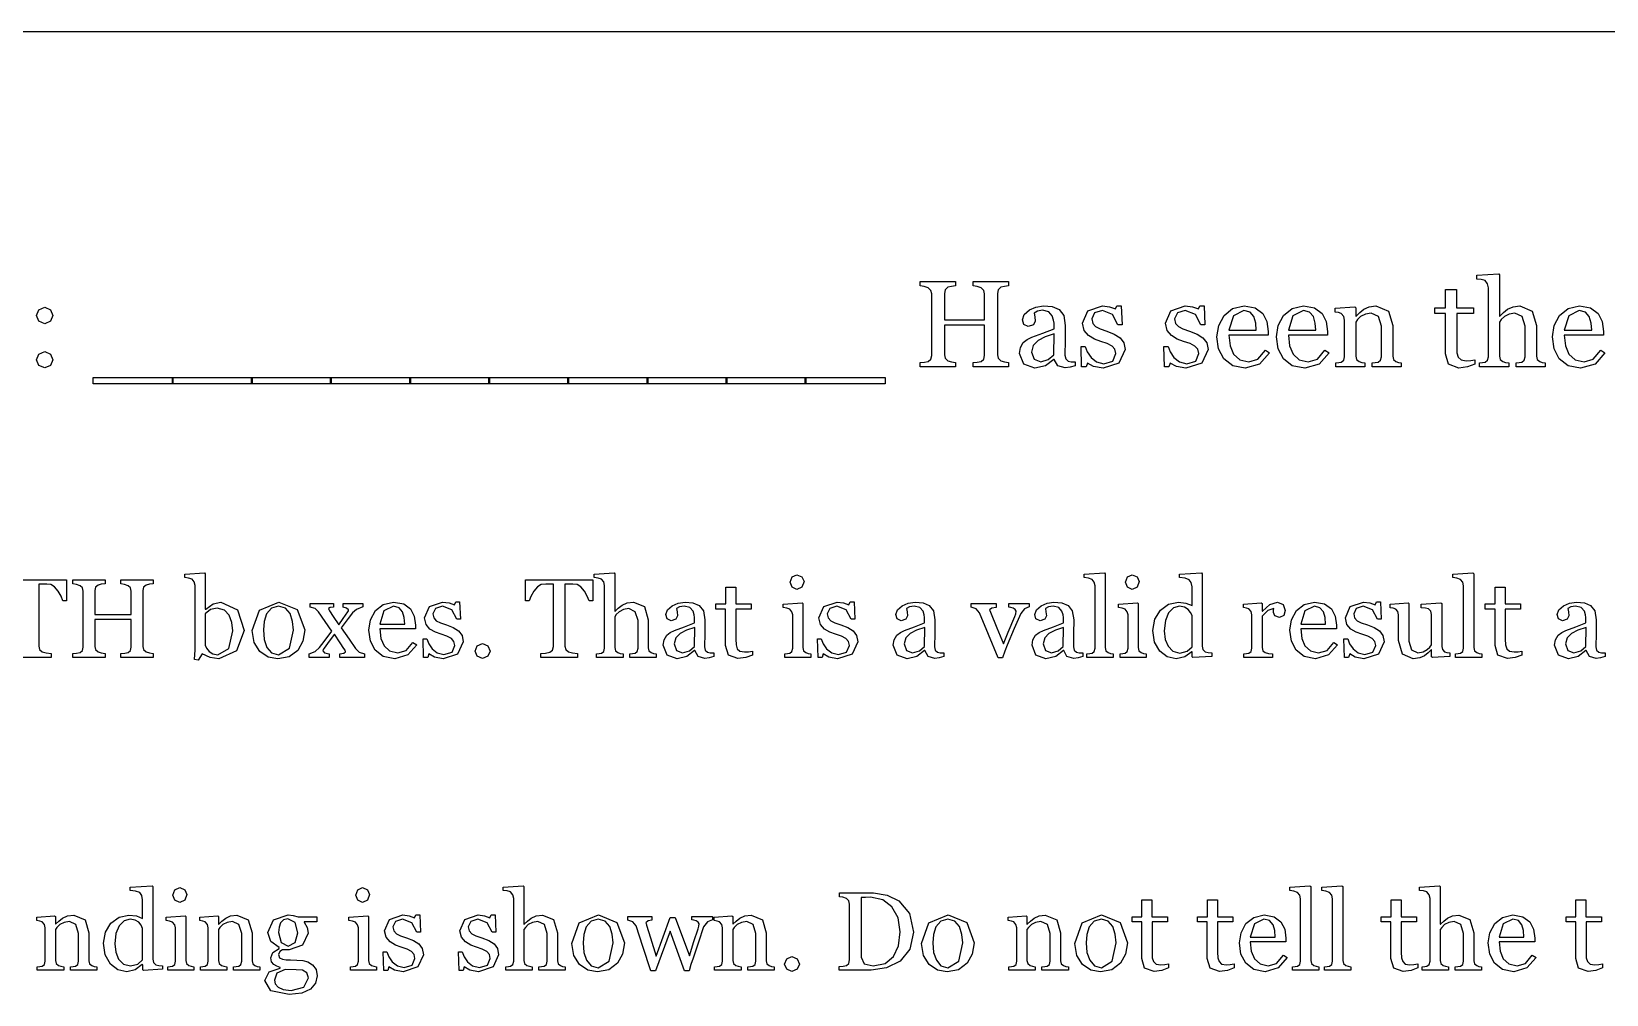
# Model space of a CAD drawing. Extents: x 0 to 118, y 2 to 170.
# Drawn here: x 57.16 to 74.77, y 26.73 to 37.5 of the extents above; entities that cross this region are included whole.
import ezdxf

# ---------------------------------------------------------------- set-up
doc = ezdxf.new("R2010")
doc.units = 0

msp = doc.modelspace()

# ---------------------------------------------------------------- linework, layer by layer
at = {"layer": 'Layer 1', "color": 7}
for points in [[(7, 37.5), (110, 37.5)], [(68.083832, 33.75), (67.688385, 33.75), (67.688385, 33.797667), (67.73471, 33.801693), (67.777007, 33.809742), (67.80655, 33.833918), (67.81595, 33.876888), (67.81595, 34.215937), (67.368135, 34.215937), (67.368135, 33.884273), (67.37551, 33.84466), (67.406392, 33.816463), (67.446675, 33.804387), (67.493003, 33.797663), (67.493003, 33.75), (67.097555, 33.75), (67.097555, 33.797667), (67.14388, 33.801693), (67.186177, 33.809742), (67.21572, 33.833918), (67.22512, 33.876888), (67.22512, 34.564388), (67.216395, 34.603328), (67.186183, 34.631525), (67.14187, 34.646975), (67.09756, 34.655025), (67.09756, 34.702692), (67.493008, 34.702692), (67.493008, 34.655025), (67.44668, 34.648975), (67.406397, 34.6389), (67.375515, 34.612045), (67.36814, 34.57109), (67.36814, 34.27568), (67.815955, 34.27568), (67.815955, 34.564378), (67.80723, 34.603318), (67.777017, 34.631515), (67.732708, 34.646965), (67.688395, 34.655015), (67.688395, 34.702682), (68.083843, 34.702682), (68.083843, 34.655015), (68.037515, 34.648965), (67.997232, 34.63889), (67.96635, 34.612035), (67.958975, 34.57108), (67.958975, 33.884253), (67.96635, 33.84464), (67.997232, 33.816442), (68.037515, 33.804367), (68.083843, 33.797642), (68.083832, 33.75)], [(74.080658, 33.75), (73.755707, 33.75), (73.755707, 33.794312), (73.789947, 33.796988), (73.820832, 33.802362), (73.848357, 33.823187), (73.857757, 33.8628), (73.857757, 34.203193), (73.824187, 34.311958), (73.743622, 34.350228), (73.678497, 34.338803), (73.625457, 34.311948), (73.590545, 34.27838), (73.571745, 34.25018), (73.571745, 33.869505), (73.58047, 33.831907), (73.608667, 33.809082), (73.63888, 33.799007), (73.673793, 33.794307), (73.673793, 33.75), (73.348843, 33.75), (73.348843, 33.794312), (73.381068, 33.796988), (73.409265, 33.802362), (73.437465, 33.823187), (73.446865, 33.8628), (73.446865, 34.633552), (73.436115, 34.679207), (73.409257, 34.713448), (73.36629, 34.725523), (73.31728, 34.730897), (73.31728, 34.773867), (73.562335, 34.789317), (73.571735, 34.779242), (73.571735, 34.31733), (73.57441, 34.31733), (73.614692, 34.35627), (73.662362, 34.392525), (73.722115, 34.41938), (73.799995, 34.43013), (73.936287, 34.373732), (73.983955, 34.2126), (73.983955, 33.86818), (73.992005, 33.82991), (74.020202, 33.80776), (74.04773, 33.79836), (74.080627, 33.794335), (74.080658, 33.75)], [(73.295807, 33.77887), (73.213228, 33.748658), (73.11789, 33.735907), (73.000398, 33.777535), (72.966828, 33.89637), (72.966828, 34.344855), (72.84732, 34.344855), (72.84732, 34.40931), (72.969513, 34.40931), (72.969513, 34.615425), (73.091705, 34.615425), (73.091705, 34.40931), (73.281708, 34.40931), (73.281708, 34.344855), (73.093048, 34.344855), (73.093048, 33.974922), (73.095723, 33.905097), (73.110498, 33.856757), (73.142723, 33.827217), (73.200463, 33.817142), (73.249472, 33.819842), (73.2958, 33.827892), (73.295807, 33.77887)], [(57.403412, 34.322775), (57.375885, 34.258323), (57.311432, 34.231468), (57.246307, 34.258323), (57.219452, 34.322775), (57.246307, 34.387228), (57.311432, 34.414755), (57.376557, 34.387228), (57.403412, 34.322775), (57.403412, 34.322775)], [(68.827727, 33.762075), (68.772002, 33.74395), (68.718293, 33.736575), (68.63437, 33.76075), (68.594758, 33.832588), (68.590733, 33.832588), (68.496737, 33.758735), (68.37656, 33.733223), (68.253695, 33.778878), (68.206027, 33.898385), (68.216777, 33.966865), (68.249002, 34.021248), (68.293315, 34.05683), (68.34501, 34.082345), (68.467202, 34.124643), (68.592082, 34.17298), (68.592082, 34.239448), (68.588057, 34.273018), (68.572607, 34.320015), (68.534337, 34.362983), (68.465185, 34.381783), (68.407445, 34.371033), (68.37052, 34.349558), (68.37657, 34.309948), (68.38327, 34.261608), (68.361795, 34.218638), (68.303385, 34.199163), (68.253703, 34.222663), (68.238253, 34.276373), (68.259727, 34.335455), (68.316795, 34.385808), (68.389978, 34.417363), (68.4739, 34.430788), (68.571922, 34.422738), (68.64846, 34.38984), (68.700158, 34.32203), (68.718283, 34.212593), (68.716283, 34.04206), (68.714283, 33.880258), (68.723008, 33.83863), (68.751205, 33.812448), (68.78276, 33.805723), (68.827743, 33.804973), (68.827727, 33.762075)], [(69.330597, 34.07427), (69.372895, 34.018545), (69.38767, 33.941335), (69.318517, 33.790945), (69.1406, 33.732535), (69.03385, 33.75336), (68.964695, 33.791628), (68.95127, 33.747987), (68.900917, 33.747987), (68.894192, 33.978275), (68.940517, 33.978275), (68.963342, 33.917178), (69.00564, 33.854068), (69.06808, 33.804385), (69.15066, 33.784235), (69.250025, 33.813105), (69.284937, 33.897028), (69.273512, 33.945368), (69.241285, 33.981623), (69.186902, 34.00915), (69.115065, 34.034), (69.044567, 34.059513), (68.978772, 34.098453), (68.930432, 34.156193), (68.911632, 34.236758), (68.972057, 34.374392), (69.13386, 34.430788), (69.213085, 34.420713), (69.279552, 34.396537), (69.295002, 34.43145), (69.343342, 34.43145), (69.353417, 34.21862), (69.30709, 34.21862), (69.245995, 34.3341), (69.13253, 34.379082), (69.045922, 34.351555), (69.014367, 34.285088), (69.024442, 34.234733), (69.055997, 34.200492), (69.106352, 34.17498), (69.182217, 34.148795), (69.26547, 34.115898), (69.330595, 34.074273), (69.330597, 34.07427)], [(70.25644, 34.07427), (70.298738, 34.018545), (70.313513, 33.941335), (70.24436, 33.790945), (70.066442, 33.732535), (69.959692, 33.75336), (69.890537, 33.791628), (69.877112, 33.747987), (69.82676, 33.747987), (69.820035, 33.978275), (69.86636, 33.978275), (69.889185, 33.917178), (69.931482, 33.854068), (69.993922, 33.804385), (70.076502, 33.784235), (70.175867, 33.813105), (70.21078, 33.897028), (70.199355, 33.945368), (70.167127, 33.981623), (70.112745, 34.00915), (70.040907, 34.034), (69.97041, 34.059513), (69.904615, 34.098453), (69.856275, 34.156193), (69.837475, 34.236758), (69.897897, 34.374392), (70.059702, 34.430788), (70.138927, 34.420713), (70.205395, 34.396537), (70.220845, 34.43145), (70.269185, 34.43145), (70.27926, 34.21862), (70.232932, 34.21862), (70.171837, 34.3341), (70.058372, 34.379082), (69.971762, 34.351555), (69.940207, 34.285088), (69.950282, 34.234733), (69.981837, 34.200492), (70.03219, 34.17498), (70.108057, 34.148795), (70.19131, 34.115898), (70.256435, 34.074273), (70.25644, 34.07427)], [(71.001677, 33.905753), (70.890227, 33.77953), (70.729767, 33.732535), (70.589447, 33.760732), (70.490752, 33.83727), (70.432342, 33.950063), (70.413542, 34.086355), (70.433692, 34.212575), (70.494117, 34.324697), (70.588782, 34.401235), (70.716347, 34.430775), (70.840553, 34.40795), (70.924477, 34.34551), (70.97013, 34.256887), (70.98558, 34.146107), (70.98558, 34.101797), (70.547165, 34.101797), (70.55924, 33.983632), (70.598852, 33.89031), (70.667332, 33.828542), (70.76804, 33.806392), (70.870762, 33.833917), (70.954687, 33.934627), (71.001677, 33.905753)], [(70.853302, 34.158193), (70.846577, 34.23876), (70.826427, 34.310598), (70.78413, 34.360952), (70.714977, 34.380427), (70.597482, 34.321345), (70.54713, 34.158197), (70.853302, 34.158193)], [(71.666353, 33.905753), (71.5549, 33.77953), (71.39444, 33.732535), (71.25412, 33.760732), (71.155425, 33.83727), (71.097015, 33.950063), (71.078215, 34.086355), (71.098365, 34.212575), (71.15879, 34.324697), (71.253455, 34.401235), (71.38102, 34.430775), (71.505225, 34.40795), (71.58915, 34.34551), (71.634803, 34.256887), (71.650253, 34.146107), (71.650253, 34.101797), (71.211838, 34.101797), (71.223912, 33.983632), (71.263525, 33.89031), (71.332005, 33.828542), (71.432712, 33.806392), (71.535435, 33.833917), (71.61936, 33.934627), (71.666353, 33.905753)], [(71.517975, 34.158193), (71.51125, 34.23876), (71.4911, 34.310598), (71.448802, 34.360952), (71.37965, 34.380427), (71.262158, 34.321345), (71.211803, 34.158197), (71.517975, 34.158193)], [(72.47403, 33.75), (72.14975, 33.75), (72.14975, 33.794312), (72.18332, 33.796988), (72.214202, 33.802362), (72.24173, 33.823187), (72.25113, 33.8628), (72.25113, 34.203193), (72.21756, 34.311958), (72.136993, 34.350228), (72.07187, 34.338803), (72.0195, 34.311948), (71.983918, 34.27838), (71.965118, 34.25018), (71.965118, 33.869505), (71.974518, 33.831907), (72.002715, 33.809082), (72.032928, 33.799007), (72.06717, 33.794307), (72.06717, 33.75), (71.74289, 33.75), (71.74289, 33.794312), (71.774445, 33.796988), (71.803315, 33.802362), (71.83084, 33.823187), (71.84024, 33.8628), (71.84024, 34.271675), (71.830165, 34.3133), (71.80331, 34.344855), (71.773098, 34.35628), (71.7355, 34.361655), (71.7355, 34.405295), (71.955715, 34.42007), (71.965115, 34.41067), (71.965115, 34.317347), (71.968465, 34.317347), (72.008747, 34.355615), (72.054402, 34.392542), (72.113485, 34.419397), (72.190695, 34.430147), (72.331685, 34.370395), (72.37801, 34.212617), (72.37801, 33.868197), (72.38606, 33.829927), (72.413587, 33.807777), (72.441115, 33.798377), (72.474013, 33.794352), (72.47403, 33.75)], [(74.75003, 33.905763), (74.63858, 33.77954), (74.47812, 33.732545), (74.3378, 33.760742), (74.239105, 33.83728), (74.180695, 33.950073), (74.161895, 34.086365), (74.182045, 34.212585), (74.24247, 34.324707), (74.337135, 34.401245), (74.464697, 34.430785), (74.588905, 34.40796), (74.672827, 34.34552), (74.718482, 34.256897), (74.733932, 34.146117), (74.733932, 34.101807), (74.295517, 34.101807), (74.307592, 33.983642), (74.347202, 33.89032), (74.415685, 33.828552), (74.516392, 33.806402), (74.619115, 33.833927), (74.703037, 33.934637), (74.75003, 33.905763)], [(74.601655, 34.158203), (74.59493, 34.23877), (74.57478, 34.310608), (74.532482, 34.360962), (74.46333, 34.380437), (74.345837, 34.321355), (74.295485, 34.158208), (74.601655, 34.158203)], [(68.593415, 34.116568), (68.493377, 34.08367), (68.413483, 34.043385), (68.360443, 33.989002), (68.340968, 33.91515), (68.369838, 33.833243), (68.444362, 33.807058), (68.528285, 33.829883), (68.58938, 33.884935), (68.593415, 34.116568)], [(57.403412, 33.827293), (57.375885, 33.76284), (57.311432, 33.736655), (57.246307, 33.76284), (57.219452, 33.827293), (57.246307, 33.891745), (57.311432, 33.919273), (57.375885, 33.891745), (57.403412, 33.827293), (57.403412, 33.827293)], [(58.745515, 33.560753), (57.854582, 33.560753), (57.854582, 33.628563), (58.745515, 33.628563), (58.745515, 33.560753)], [(59.62973, 33.560753), (58.7388, 33.560753), (58.7388, 33.628563), (59.62973, 33.628563), (59.62973, 33.560753)], [(60.513947, 33.560753), (59.623017, 33.560753), (59.623017, 33.628563), (60.513947, 33.628563), (60.513947, 33.560753)], [(61.398162, 33.560753), (60.507232, 33.560753), (60.507232, 33.628563), (61.398162, 33.628563), (61.398162, 33.560753)], [(62.28238, 33.560753), (61.39145, 33.560753), (61.39145, 33.628563), (62.28238, 33.628563), (62.28238, 33.560753)], [(63.166595, 33.560753), (62.275665, 33.560753), (62.275665, 33.628563), (63.166595, 33.628563), (63.166595, 33.560753)], [(64.050812, 33.560753), (63.159882, 33.560753), (63.159882, 33.628563), (64.050812, 33.628563), (64.050812, 33.560753)], [(64.935027, 33.560753), (64.044097, 33.560753), (64.044097, 33.628563), (64.935027, 33.628563), (64.935027, 33.560753)], [(65.819245, 33.560753), (64.928315, 33.560753), (64.928315, 33.628563), (65.819245, 33.628563), (65.819245, 33.560753)], [(66.70346, 33.560753), (65.81253, 33.560753), (65.81253, 33.628563), (66.70346, 33.628563), (66.70346, 33.560753)], [(56.802685, 31.366043), (57.55708, 31.366043), (57.557068, 31.131103)], [(58.523255, 30.5), (58.163757, 30.5), (58.163757, 30.543335), (58.205872, 30.546985), (58.244322, 30.55431), (58.27118, 30.576285), (58.27973, 30.615348), (58.27973, 30.923575), (57.872625, 30.923575), (57.872625, 30.62206), (57.879325, 30.58605), (57.907402, 30.560415), (57.944022, 30.54944), (57.986137, 30.54334), (57.986137, 30.5), (57.62664, 30.5), (57.62664, 30.543335), (57.668755, 30.546985), (57.707207, 30.55431), (57.734062, 30.576285), (57.742612, 30.615348), (57.742612, 31.240348), (57.734687, 31.275748), (57.707222, 31.301383), (57.666937, 31.315433), (57.626655, 31.322758), (57.626655, 31.366093), (57.986153, 31.366093), (57.986153, 31.322758), (57.944038, 31.317258), (57.907418, 31.308108), (57.87934, 31.283682), (57.87264, 31.24645), (57.87264, 30.977895), (58.279745, 30.977895), (58.279745, 31.240348), (58.27182, 31.275748), (58.244352, 31.301383), (58.20407, 31.315433), (58.163787, 31.322758), (58.163787, 31.366093), (58.523285, 31.366093), (58.523285, 31.322758), (58.48117, 31.317258), (58.44455, 31.308108), (58.416472, 31.283682), (58.409772, 31.24645), (58.409772, 30.62206), (58.416472, 30.58605), (58.44455, 30.560415), (58.48117, 30.54944), (58.523285, 30.54334), (58.523255, 30.5)], [(59.54193, 30.801513), (59.456482, 30.573853), (59.258117, 30.48169), (59.160462, 30.49694), (59.07074, 30.537835), (59.025572, 30.467645), (58.987732, 30.476195), (58.992007, 30.584838), (58.993257, 30.707518), (58.993257, 31.30322), (58.983482, 31.344725), (58.959682, 31.374633), (58.92062, 31.386233), (58.877285, 31.391733), (58.877285, 31.430795), (59.098232, 31.444845), (59.106782, 31.435695), (59.106782, 31.038965), (59.111057, 31.037715), (59.193455, 31.09814), (59.281957, 31.11829), (59.467502, 31.0304), (59.541965, 30.801518), (59.54193, 30.801513)], [(63.438415, 31.131102), (63.396302, 31.131102), (63.376152, 31.182983), (63.344415, 31.240358), (63.30413, 31.289185), (63.262628, 31.313585), (63.21502, 31.31726), (63.16192, 31.31851), (63.126518, 31.31851), (63.126518, 30.62576), (63.135068, 30.588528), (63.164975, 30.562893), (63.210753, 30.551293), (63.265683, 30.543368), (63.265683, 30.5), (62.85675, 30.5), (62.85675, 30.543335), (62.90863, 30.54821), (62.957457, 30.55736), (62.986755, 30.579935), (62.99653, 30.62022), (62.99653, 31.318463), (62.96113, 31.318463), (62.914132, 31.317213), (62.860422, 31.313538), (62.818307, 31.289138), (62.778635, 31.24031), (62.746287, 31.181715), (62.726762, 31.131055), (62.684037, 31.131055), (62.684037, 31.366043), (63.438432, 31.366043), (63.438415, 31.131102)], [(64.145813, 30.5), (63.850403, 30.5), (63.850403, 30.540282), (63.88153, 30.542782), (63.909608, 30.547657), (63.934633, 30.566582), (63.943183, 30.602595), (63.943183, 30.912042), (63.912663, 31.01092), (63.839423, 31.04571), (63.780218, 31.035335), (63.732, 31.01091), (63.700263, 30.980392), (63.683163, 30.954757), (63.683163, 30.608687), (63.691088, 30.574507), (63.716723, 30.553757), (63.74419, 30.544607), (63.775928, 30.540332), (63.775928, 30.5), (63.480518, 30.5), (63.480518, 30.540282), (63.509815, 30.542782), (63.53545, 30.547657), (63.561083, 30.566582), (63.569633, 30.602595), (63.569633, 31.303277), (63.559858, 31.344782), (63.535458, 31.37591), (63.496395, 31.386885), (63.451838, 31.39176), (63.451838, 31.430822), (63.674618, 31.444872), (63.683168, 31.435722), (63.683168, 31.0158), (63.685668, 31.0158), (63.72229, 31.0512), (63.765625, 31.08416), (63.819945, 31.108585), (63.890745, 31.11836), (64.014648, 31.067092), (64.057983, 30.920607), (64.057983, 30.607497), (64.065308, 30.572707), (64.090942, 30.552557), (64.115965, 30.544007), (64.145872, 30.540332), (64.145813, 30.5)], [(65.798035, 31.346557), (65.774835, 31.285522), (65.718682, 31.259887), (65.66436, 31.284312), (65.641785, 31.341075), (65.66436, 31.399667), (65.718682, 31.424692), (65.775445, 31.400892), (65.79802, 31.34657), (65.798035, 31.346557)], [(69.254455, 30.5), (68.960877, 30.5), (68.960877, 30.540282), (68.990782, 30.542782), (69.01703, 30.547657), (69.042662, 30.566582), (69.051212, 30.602595), (69.051212, 31.299615), (69.041437, 31.34051), (69.017037, 31.371027), (68.976752, 31.384453), (68.929755, 31.391778), (68.929755, 31.43084), (69.156197, 31.44489), (69.164747, 31.43574), (69.164747, 30.609933), (69.172672, 30.574533), (69.198307, 30.553783), (69.224552, 30.544633), (69.25446, 30.540357), (69.254455, 30.5)], [(69.545592, 31.346557), (69.522392, 31.285522), (69.46624, 31.259887), (69.41192, 31.284312), (69.389345, 31.341075), (69.41192, 31.399667), (69.46624, 31.424692), (69.523003, 31.400892), (69.545578, 31.34657), (69.545592, 31.346557)], [(70.35553, 30.510987), (70.14557, 30.497562), (70.13642, 30.506113), (70.13642, 30.562265), (70.131545, 30.563515), (70.05281, 30.50553), (69.956985, 30.482955), (69.857498, 30.50553), (69.77449, 30.570227), (69.717118, 30.671547), (69.696368, 30.802162), (69.718943, 30.926062), (69.7812, 31.028602), (69.872143, 31.09391), (69.982615, 31.11831), (70.065013, 31.107335), (70.135203, 31.08048), (70.135203, 31.28983), (70.126653, 31.336217), (70.102853, 31.368565), (70.056465, 31.38504), (69.99421, 31.392965), (69.99421, 31.430805), (70.24018, 31.444855), (70.24933, 31.435705), (70.24933, 30.623937), (70.257255, 30.587315), (70.28168, 30.56229), (70.31525, 30.55314), (70.355533, 30.55064), (70.35553, 30.510987)], [(73.373108, 30.5), (73.07953, 30.5), (73.07953, 30.540282), (73.109435, 30.542782), (73.13568, 30.547657), (73.161315, 30.566582), (73.169865, 30.602595), (73.169865, 31.299615), (73.16009, 31.34051), (73.135665, 31.371027), (73.095382, 31.384453), (73.048385, 31.391778), (73.048385, 31.43084), (73.274828, 31.44489), (73.283378, 31.43574), (73.283378, 30.609933), (73.291303, 30.574533), (73.316937, 30.553783), (73.343182, 30.544633), (73.37309, 30.540357), (73.373108, 30.5)], [(57.557068, 31.131103), (57.514952, 31.131103), (57.494802, 31.182983), (57.463062, 31.240358), (57.42278, 31.289185), (57.381278, 31.313585), (57.33367, 31.31726), (57.280568, 31.31851), (57.245168, 31.31851), (57.245168, 30.62576), (57.253718, 30.588528), (57.283625, 30.562893), (57.329403, 30.551293), (57.384332, 30.543368), (57.384332, 30.5), (56.975397, 30.5)], [(65.221253, 30.526232), (65.14618, 30.498767), (65.05951, 30.487167), (64.952697, 30.52501), (64.92218, 30.633043), (64.92218, 31.040758), (64.813537, 31.040758), (64.813537, 31.09935), (64.924622, 31.09935), (64.924622, 31.286728), (65.035705, 31.286728), (65.035705, 31.09935), (65.208435, 31.09935), (65.208435, 31.040758), (65.036927, 31.040758), (65.036927, 30.704453), (65.039427, 30.640975), (65.052852, 30.59703), (65.08215, 30.570175), (65.13464, 30.561025), (65.179195, 30.563525), (65.22131, 30.57085), (65.221253, 30.526232)], [(73.820495, 30.526245), (73.745423, 30.49878), (73.658753, 30.48718), (73.55194, 30.525023), (73.521422, 30.633055), (73.521422, 31.04077), (73.41278, 31.04077), (73.41278, 31.099363), (73.523865, 31.099363), (73.523865, 31.28674), (73.634947, 31.28674), (73.634947, 31.099363), (73.807677, 31.099363), (73.807677, 31.04077), (73.63617, 31.04077), (73.63617, 30.704465), (73.63867, 30.640987), (73.652095, 30.597042), (73.681392, 30.570187), (73.733882, 30.561037), (73.77844, 30.563537), (73.820552, 30.570862), (73.820495, 30.526245)], [(59.414367, 30.797237), (59.404592, 30.889402), (59.374075, 30.97119), (59.319752, 31.028562), (59.239187, 31.050537), (59.164113, 31.033437), (59.10674, 30.988272), (59.10674, 30.63793), (59.12079, 30.60375), (59.150087, 30.566518), (59.191592, 30.538443), (59.248355, 30.528067), (59.368595, 30.60009), (59.41437, 30.797233), (59.414367, 30.797237)], [(60.21759, 30.807012), (60.19744, 30.68189), (60.140067, 30.57813), (60.042412, 30.505497), (59.9179, 30.481697), (59.808647, 30.503073), (59.716485, 30.566548), (59.653007, 30.666035), (59.629807, 30.798483), (59.711595, 31.029195), (59.927047, 31.118918), (60.135177, 31.033468), (60.217575, 30.807028), (60.21759, 30.807012)], [(60.091247, 30.805762), (60.082097, 30.9022), (60.054632, 30.98887), (60.003362, 31.049295), (59.925847, 31.072495), (59.84528, 31.049295), (59.79157, 30.985817), (59.764105, 30.900977), (59.75618, 30.808815), (59.76533, 30.700172), (59.795847, 30.611672), (59.847727, 30.550027), (59.925852, 30.528052), (60.046702, 30.601905), (60.091257, 30.805762), (60.091247, 30.805762)], [(60.884705, 30.5), (60.608825, 30.5), (60.608825, 30.540282), (60.655212, 30.546382), (60.674737, 30.562257), (60.668637, 30.579357), (60.656437, 30.600732), (60.614325, 30.66421), (60.549627, 30.760035), (60.491032, 30.68252), (60.43488, 30.603175), (60.42573, 30.587925), (60.421455, 30.573275), (60.438555, 30.5507), (60.491045, 30.5391), (60.491045, 30.5), (60.26825, 30.5), (60.26825, 30.537843), (60.334778, 30.567138), (60.381775, 30.610473), (60.434265, 30.677613), (60.522155, 30.79358), (60.445863, 30.902223), (60.37201, 31.009643), (60.335388, 31.046875), (60.278015, 31.061525), (60.278015, 31.10181), (60.539855, 31.10181), (60.539855, 31.061525), (60.501405, 31.059025), (60.48248, 31.04805), (60.48613, 31.03585), (60.49528, 31.0212), (60.536785, 30.957112), (60.59843, 30.86556), (60.647868, 30.93392), (60.700358, 31.008383), (60.705233, 31.018758), (60.707732, 31.031583), (60.686357, 31.051733), (60.646685, 31.062708), (60.646685, 31.10177), (60.868852, 31.10177), (60.868852, 31.063928), (60.79561, 31.03463), (60.751055, 30.996177), (60.702837, 30.934532), (60.625322, 30.831995), (60.715655, 30.70382), (60.785845, 30.60067), (60.824907, 30.557945), (60.884722, 30.540245), (60.884705, 30.5)], [(61.470642, 30.641603), (61.369322, 30.526855), (61.22345, 30.48413), (61.095885, 30.509765), (61.006165, 30.579345), (60.953065, 30.681885), (60.935965, 30.805785), (60.954265, 30.920533), (61.009197, 31.02246), (61.095255, 31.09204), (61.211223, 31.118898), (61.324138, 31.098148), (61.400433, 31.041385), (61.441935, 30.960818), (61.455985, 30.86011), (61.455985, 30.819828), (61.057428, 30.819828), (61.068403, 30.712405), (61.104413, 30.627565), (61.16667, 30.571413), (61.258223, 30.551263), (61.351605, 30.576288), (61.4279, 30.66784), (61.470642, 30.641603)], [(61.335755, 30.871095), (61.329655, 30.944335), (61.311355, 31.009642), (61.272902, 31.05542), (61.210037, 31.07312), (61.103225, 31.01941), (61.05745, 30.871095), (61.335755, 30.871095)], [(61.93756, 30.7948), (61.976012, 30.74414), (61.989437, 30.67395), (61.926572, 30.537233), (61.76483, 30.48413), (61.667782, 30.503055), (61.604917, 30.537845), (61.592717, 30.498173), (61.54694, 30.498173), (61.54084, 30.707523), (61.582955, 30.707523), (61.603705, 30.65198), (61.642157, 30.594607), (61.69892, 30.54944), (61.773995, 30.53114), (61.864327, 30.557385), (61.896065, 30.63368), (61.88569, 30.677625), (61.856395, 30.710585), (61.806955, 30.735607), (61.741647, 30.758182), (61.677562, 30.781382), (61.617747, 30.816782), (61.573802, 30.869272), (61.556702, 30.942515), (61.611632, 31.067637), (61.758727, 31.118907), (61.83075, 31.109757), (61.891175, 31.087782), (61.905225, 31.119522), (61.94917, 31.119522), (61.95832, 30.92604), (61.916205, 30.92604), (61.860665, 31.03102), (61.757515, 31.071915), (61.67878, 31.04689), (61.650092, 30.986465), (61.659242, 30.94069), (61.68793, 30.90956), (61.733705, 30.88636), (61.802675, 30.86256), (61.87836, 30.832653), (61.937562, 30.79481), (61.93756, 30.7948)], [(64.789735, 30.510975), (64.739075, 30.4945), (64.690248, 30.487775), (64.613953, 30.50975), (64.577943, 30.575057), (64.574268, 30.575057), (64.488818, 30.50792), (64.379565, 30.48472), (64.26787, 30.526225), (64.224535, 30.634867), (64.23431, 30.697122), (64.263605, 30.746562), (64.30389, 30.77891), (64.350885, 30.80211), (64.46197, 30.84056), (64.575495, 30.884507), (64.575495, 30.944932), (64.57182, 30.97545), (64.55777, 31.018172), (64.52298, 31.057235), (64.460115, 31.074335), (64.407625, 31.06456), (64.374055, 31.045035), (64.379555, 31.009023), (64.385655, 30.965078), (64.36613, 30.926015), (64.31303, 30.908315), (64.267863, 30.92969), (64.253813, 30.978518), (64.273338, 31.03223), (64.325218, 31.078005), (64.391745, 31.106692), (64.468038, 31.118892), (64.55715, 31.111567), (64.62673, 31.08166), (64.673728, 31.020015), (64.690203, 30.920527), (64.688453, 30.765497), (64.686703, 30.618402), (64.694628, 30.580562), (64.720263, 30.556762), (64.748947, 30.550662), (64.789843, 30.550162), (64.789735, 30.510975)], [(65.87494, 30.5), (65.583802, 30.5), (65.583802, 30.540282), (65.612487, 30.542782), (65.638732, 30.547657), (65.663757, 30.566582), (65.672307, 30.602595), (65.672307, 30.974297), (65.663157, 31.009697), (65.638732, 31.037165), (65.605162, 31.049365), (65.56488, 31.056065), (65.56488, 31.095737), (65.777282, 31.109162), (65.785832, 31.100612), (65.785832, 30.60989), (65.793757, 30.57449), (65.820002, 30.55374), (65.846247, 30.54459), (65.874935, 30.540315), (65.87494, 30.5)], [(66.34613, 30.7948), (66.384583, 30.74414), (66.398008, 30.67395), (66.335143, 30.537232), (66.173398, 30.48413), (66.076353, 30.503055), (66.013488, 30.537845), (66.001288, 30.498172), (65.95551, 30.498172), (65.94941, 30.707522), (65.991523, 30.707522), (66.012273, 30.65198), (66.050725, 30.594607), (66.107488, 30.54944), (66.18256, 30.53114), (66.272893, 30.557385), (66.304633, 30.63368), (66.294258, 30.677625), (66.26496, 30.710585), (66.215523, 30.735607), (66.150215, 30.758182), (66.086128, 30.781382), (66.026313, 30.816782), (65.982368, 30.869272), (65.965268, 30.942515), (66.0202, 31.067637), (66.167295, 31.118907), (66.239318, 31.109757), (66.29974, 31.087782), (66.31379, 31.119522), (66.357735, 31.119522), (66.366885, 30.92604), (66.32477, 30.92604), (66.269228, 31.03102), (66.16608, 31.071915), (66.087345, 31.04689), (66.058658, 30.986465), (66.067808, 30.94069), (66.096495, 30.90956), (66.14227, 30.88636), (66.21124, 30.86256), (66.286925, 30.832652), (66.346128, 30.79481), (66.34613, 30.7948)], [(67.360535, 30.510987), (67.309875, 30.494512), (67.261048, 30.487787), (67.184753, 30.509762), (67.148742, 30.57507), (67.145067, 30.57507), (67.05962, 30.507932), (66.950365, 30.484732), (66.838672, 30.526237), (66.795337, 30.63488), (66.805112, 30.697135), (66.83441, 30.746575), (66.874692, 30.778922), (66.92169, 30.802122), (67.032772, 30.840572), (67.1463, 30.88452), (67.1463, 30.944945), (67.142625, 30.975462), (67.128575, 31.018185), (67.093785, 31.057247), (67.03092, 31.074347), (66.97843, 31.064572), (66.94486, 31.045047), (66.95036, 31.009035), (66.95646, 30.96509), (66.936935, 30.926027), (66.883835, 30.908327), (66.83867, 30.929702), (66.82462, 30.97853), (66.844145, 31.032242), (66.896025, 31.078017), (66.962553, 31.106705), (67.038848, 31.118905), (67.127958, 31.11158), (67.197538, 31.081672), (67.244535, 31.020027), (67.26101, 30.92054), (67.25926, 30.76551), (67.25751, 30.618415), (67.265435, 30.580575), (67.29107, 30.556775), (67.319755, 30.550675), (67.36065, 30.550175), (67.360535, 30.510987)], [(68.316345, 31.064575), (68.263855, 31.044425), (68.22174, 30.991935), (68.147278, 30.821037), (68.067323, 30.63488), (68.041078, 30.568352), (68.016053, 30.4945), (67.968445, 30.4945), (67.861632, 30.75573), (67.760315, 30.99804), (67.720643, 31.041375), (67.66632, 31.061525), (67.66632, 31.10181), (67.94464, 31.10181), (67.94464, 31.059085), (67.898865, 31.05116), (67.8714, 31.032235), (67.87445, 31.02246), (67.88055, 31.00536), (67.95135, 30.83141), (68.025813, 30.651358), (68.080745, 30.781973), (68.152765, 30.956533), (68.164365, 30.98705), (68.169865, 31.016348), (68.15949, 31.034648), (68.13569, 31.049298), (68.108225, 31.058448), (68.08625, 31.062723), (68.08625, 31.101785), (68.316353, 31.101785), (68.316345, 31.064575)], [(68.912657, 30.510987), (68.862, 30.494512), (68.813172, 30.487787), (68.736877, 30.509762), (68.700867, 30.57507), (68.697192, 30.57507), (68.611742, 30.507932), (68.50249, 30.484732), (68.390795, 30.526237), (68.34746, 30.63488), (68.357235, 30.697135), (68.38653, 30.746575), (68.426815, 30.778922), (68.47381, 30.802122), (68.584895, 30.840572), (68.69842, 30.88452), (68.69842, 30.944945), (68.694745, 30.975462), (68.680695, 31.018185), (68.645905, 31.057247), (68.58304, 31.074347), (68.530547, 31.064572), (68.49698, 31.045047), (68.50248, 31.009035), (68.50858, 30.96509), (68.489055, 30.926027), (68.435955, 30.908327), (68.390787, 30.929702), (68.376737, 30.97853), (68.396262, 31.032242), (68.44814, 31.078017), (68.51467, 31.106705), (68.590962, 31.118905), (68.680075, 31.11158), (68.749655, 31.081672), (68.796652, 31.020027), (68.813127, 30.92054), (68.811377, 30.76551), (68.809627, 30.618415), (68.817552, 30.580575), (68.843185, 30.556775), (68.871872, 30.550675), (68.912765, 30.550175), (68.912657, 30.510987)], [(69.622497, 30.5), (69.33136, 30.5), (69.33136, 30.540282), (69.360047, 30.542782), (69.386292, 30.547657), (69.411315, 30.566582), (69.419865, 30.602595), (69.419865, 30.974297), (69.410715, 31.009697), (69.386315, 31.037165), (69.352745, 31.049365), (69.312462, 31.056065), (69.312462, 31.095737), (69.524865, 31.109162), (69.533415, 31.100612), (69.533415, 30.60989), (69.54134, 30.57449), (69.567585, 30.55374), (69.59383, 30.54459), (69.622518, 30.540315), (69.622497, 30.5)], [(70.135193, 30.616578), (70.135193, 30.96875), (70.119318, 31.00293), (70.091853, 31.0365), (70.05035, 31.061522), (69.994808, 31.071898), (69.927058, 31.052973), (69.872737, 30.998653), (69.836725, 30.911373), (69.8239, 30.794795), (69.833675, 30.70141), (69.866632, 30.623897), (69.920955, 30.568965), (70.0003, 30.548215), (70.080867, 30.56959), (70.135188, 30.616588), (70.135193, 30.616578)], [(71.176452, 31.024293), (71.161203, 30.96875), (71.114205, 30.94495), (71.061715, 30.96265), (71.044015, 31.001712), (71.045765, 31.026138), (71.05004, 31.048113), (70.9829, 31.024912), (70.917592, 30.958995), (70.917592, 30.608652), (70.925517, 30.573862), (70.951763, 30.553712), (70.990825, 30.544562), (71.03294, 30.540287), (71.03294, 30.5), (70.715558, 30.5), (70.715558, 30.540282), (70.744242, 30.542782), (70.77049, 30.547657), (70.795513, 30.566582), (70.804063, 30.602595), (70.804063, 30.974297), (70.794912, 31.01153), (70.770512, 31.040827), (70.743045, 31.051202), (70.708865, 31.056077), (70.708865, 31.09575), (70.90906, 31.109175), (70.91761, 31.100625), (70.91761, 31.015787), (70.92066, 31.015787), (71.00489, 31.09086), (71.089727, 31.116495), (71.151982, 31.09147), (71.176407, 31.024332), (71.176452, 31.024293)], [(71.76239, 30.641603), (71.661073, 30.526855), (71.515197, 30.48413), (71.387635, 30.509765), (71.297913, 30.579345), (71.244813, 30.681885), (71.227713, 30.805785), (71.246013, 30.920533), (71.300945, 31.02246), (71.387005, 31.09204), (71.50297, 31.118898), (71.615885, 31.098148), (71.69218, 31.041385), (71.733683, 30.960818), (71.747733, 30.86011), (71.747733, 30.819828), (71.349173, 30.819828), (71.360148, 30.712405), (71.39616, 30.627565), (71.458415, 30.571413), (71.549968, 30.551263), (71.643353, 30.576288), (71.719645, 30.66784), (71.76239, 30.641603)], [(71.627502, 30.871095), (71.621402, 30.944335), (71.603102, 31.009642), (71.56465, 31.05542), (71.501785, 31.07312), (71.394972, 31.01941), (71.349197, 30.871095), (71.627502, 30.871095)], [(72.22931, 30.7948), (72.26776, 30.74414), (72.281185, 30.67395), (72.218317, 30.537233), (72.056575, 30.48413), (71.959527, 30.503055), (71.896662, 30.537845), (71.884462, 30.498173), (71.838687, 30.498173), (71.832587, 30.707523), (71.874702, 30.707523), (71.895452, 30.65198), (71.933905, 30.594607), (71.990667, 30.54944), (72.06574, 30.53114), (72.156072, 30.557385), (72.18781, 30.63368), (72.177435, 30.677625), (72.148138, 30.710585), (72.0987, 30.735607), (72.03339, 30.758182), (71.969305, 30.781382), (71.90949, 30.816782), (71.865545, 30.869272), (71.848445, 30.942515), (71.903378, 31.067637), (72.05047, 31.118907), (72.122493, 31.109757), (72.182918, 31.087782), (72.196968, 31.119522), (72.240913, 31.119522), (72.250063, 30.92604), (72.20795, 30.92604), (72.152408, 31.03102), (72.049258, 31.071915), (71.970523, 31.04689), (71.941835, 30.986465), (71.950985, 30.94069), (71.97967, 30.90956), (72.025448, 30.88636), (72.094418, 30.86256), (72.1701, 30.832653), (72.229305, 30.79481), (72.22931, 30.7948)], [(73.017273, 30.510987), (72.82135, 30.497562), (72.8122, 30.506113), (72.8122, 30.582407), (72.808525, 30.582407), (72.775565, 30.549447), (72.733452, 30.51832), (72.680352, 30.493295), (72.60772, 30.484745), (72.48565, 30.536625), (72.444145, 30.688602), (72.444145, 30.97669), (72.435595, 31.01331), (72.411795, 31.039555), (72.384328, 31.04993), (72.349538, 31.054805), (72.349538, 31.094477), (72.550345, 31.109127), (72.559495, 31.100577), (72.559495, 30.682487), (72.58879, 30.58422), (72.658983, 30.551262), (72.718795, 30.561637), (72.762743, 30.586062), (72.791428, 30.612917), (72.810953, 30.639772), (72.810953, 30.98096), (72.802403, 31.01636), (72.778603, 31.043215), (72.745645, 31.051765), (72.697425, 31.054815), (72.697425, 31.094487), (72.915933, 31.109137), (72.925083, 31.100587), (72.925083, 30.622682), (72.933633, 30.587282), (72.957433, 30.562257), (72.983678, 30.553107), (73.017248, 30.550607), (73.017273, 30.510987)], [(74.751893, 30.510995), (74.701233, 30.49452), (74.652405, 30.487795), (74.57611, 30.50977), (74.5401, 30.575077), (74.53645, 30.575077), (74.451003, 30.50794), (74.341748, 30.48474), (74.230055, 30.526245), (74.18672, 30.634887), (74.196495, 30.697142), (74.225793, 30.746582), (74.266075, 30.77893), (74.313073, 30.80213), (74.424155, 30.84058), (74.53768, 30.884527), (74.53768, 30.944952), (74.53403, 30.97547), (74.51998, 31.018192), (74.48519, 31.057255), (74.422325, 31.074355), (74.369835, 31.06458), (74.336265, 31.045055), (74.341765, 31.009042), (74.347865, 30.965097), (74.32834, 30.926035), (74.27524, 30.908335), (74.230075, 30.92971), (74.216025, 30.978537), (74.23555, 31.03225), (74.28743, 31.078025), (74.353958, 31.106712), (74.430253, 31.118912), (74.519363, 31.111587), (74.588943, 31.08168), (74.63594, 31.020035), (74.652415, 30.920547), (74.650665, 30.765517), (74.648915, 30.618422), (74.65684, 30.580582), (74.682475, 30.556782), (74.71116, 30.550682), (74.752055, 30.550182), (74.751893, 30.510995)], [(64.57672, 30.83324), (64.48578, 30.803332), (64.413148, 30.76671), (64.36493, 30.717272), (64.34723, 30.650135), (64.373475, 30.57567), (64.441222, 30.55187), (64.517517, 30.57262), (64.57306, 30.622667), (64.57672, 30.83324)], [(67.147522, 30.833252), (67.05658, 30.803345), (66.983947, 30.766722), (66.93573, 30.717285), (66.91803, 30.650147), (66.944275, 30.575682), (67.012025, 30.551882), (67.088317, 30.572632), (67.14386, 30.62268), (67.147522, 30.833252)], [(68.699645, 30.833252), (68.608702, 30.803345), (68.536072, 30.766722), (68.487855, 30.717285), (68.470155, 30.650147), (68.4964, 30.575682), (68.564147, 30.551882), (68.640442, 30.572632), (68.695985, 30.62268), (68.699645, 30.833252)], [(74.53888, 30.83326), (74.447938, 30.803352), (74.375305, 30.76673), (74.327088, 30.717292), (74.309387, 30.650155), (74.335633, 30.57569), (74.403383, 30.55189), (74.479675, 30.57264), (74.535218, 30.622687), (74.53888, 30.83326)], [(62.289735, 30.57019), (62.26471, 30.511597), (62.206115, 30.487797), (62.146913, 30.511597), (62.122488, 30.57019), (62.146913, 30.628785), (62.206115, 30.653807), (62.26471, 30.628785), (62.289735, 30.57019), (62.289735, 30.57019)], [(58.62671, 27.010975), (58.416747, 26.99755), (58.407598, 27.0061), (58.407598, 27.062252), (58.402723, 27.063502), (58.323988, 27.005517), (58.228163, 26.982943), (58.128675, 27.005517), (58.045668, 27.070215), (57.988293, 27.171535), (57.967543, 27.30215), (57.990118, 27.42605), (58.052373, 27.52859), (58.143315, 27.593897), (58.25379, 27.618297), (58.336188, 27.607322), (58.406377, 27.580467), (58.406377, 27.789817), (58.397827, 27.836205), (58.374027, 27.868552), (58.327642, 27.885027), (58.265385, 27.892952), (58.265385, 27.930792), (58.511357, 27.944842), (58.520507, 27.935692), (58.520507, 27.123925), (58.528432, 27.087302), (58.552857, 27.062277), (58.586425, 27.053127), (58.62671, 27.050627), (58.62671, 27.010975)], [(58.900757, 27.846557), (58.877557, 27.785522), (58.821405, 27.759887), (58.767085, 27.784312), (58.74451, 27.841075), (58.767085, 27.899667), (58.821405, 27.924692), (58.87817, 27.900892), (58.900745, 27.84657), (58.900757, 27.846557)], [(60.943602, 27.846557), (60.920402, 27.785522), (60.86425, 27.759887), (60.80993, 27.784312), (60.787355, 27.841075), (60.80993, 27.899667), (60.86425, 27.924692), (60.921012, 27.900892), (60.943587, 27.84657), (60.943602, 27.846557)], [(63.129883, 27), (62.834473, 27), (62.834473, 27.040282), (62.8656, 27.042782), (62.893678, 27.047657), (62.9187, 27.066582), (62.92725, 27.102595), (62.92725, 27.412042), (62.896732, 27.51092), (62.823493, 27.54571), (62.764288, 27.535335), (62.71607, 27.51091), (62.68433, 27.480392), (62.66723, 27.454757), (62.66723, 27.108687), (62.675155, 27.074507), (62.70079, 27.053757), (62.728258, 27.044607), (62.759995, 27.040332), (62.759995, 27), (62.464585, 27), (62.464585, 27.040282), (62.493883, 27.042782), (62.519515, 27.047657), (62.54515, 27.066582), (62.5537, 27.102595), (62.5537, 27.803277), (62.543925, 27.844782), (62.5195, 27.87591), (62.480438, 27.886885), (62.435883, 27.89176), (62.435883, 27.930822), (62.658663, 27.944872), (62.667213, 27.935722), (62.667213, 27.5158), (62.669713, 27.5158), (62.706335, 27.5512), (62.74967, 27.58416), (62.80399, 27.608585), (62.87479, 27.61836), (62.998692, 27.567092), (63.042027, 27.420607), (63.042027, 27.107497), (63.049352, 27.072707), (63.074985, 27.052557), (63.10001, 27.044007), (63.129917, 27.040332), (63.129883, 27)], [(67.021485, 27.427857), (66.97998, 27.236205), (66.871948, 27.10315), (66.721193, 27.025635), (66.548462, 27), (66.189575, 27), (66.189575, 27.043335), (66.235353, 27.046385), (66.273193, 27.05431), (66.299438, 27.07751), (66.307988, 27.115353), (66.307988, 27.740353), (66.300663, 27.777583), (66.273195, 27.803828), (66.232303, 27.817253), (66.19446, 27.822753), (66.19446, 27.866088), (66.572878, 27.866088), (66.726688, 27.841663), (66.858523, 27.776965), (66.978153, 27.634753), (67.021488, 27.427845), (67.021485, 27.427857)], [(66.871948, 27.428357), (66.848748, 27.585827), (66.780998, 27.709117), (66.677238, 27.787855), (66.54113, 27.81654), (66.484368, 27.81529), (66.43798, 27.81404), (66.43798, 27.148145), (66.47033, 27.07124), (66.569818, 27.04989), (66.705315, 27.077355), (66.79931, 27.153647), (66.85424, 27.272057), (66.87194, 27.428307), (66.871948, 27.428357)], [(71.550903, 27), (71.257325, 27), (71.257325, 27.040282), (71.287233, 27.042782), (71.313478, 27.047657), (71.339112, 27.066582), (71.347662, 27.102595), (71.347662, 27.799615), (71.337887, 27.84051), (71.313487, 27.871027), (71.273202, 27.884453), (71.226208, 27.891778), (71.226208, 27.93084), (71.452647, 27.94489), (71.461197, 27.93574), (71.461197, 27.109933), (71.469122, 27.074533), (71.494757, 27.053783), (71.521002, 27.044633), (71.55091, 27.040357), (71.550903, 27)], [(71.90857, 27), (71.61499, 27), (71.61499, 27.040282), (71.644897, 27.042782), (71.671143, 27.047657), (71.696777, 27.066582), (71.705327, 27.102595), (71.705327, 27.799615), (71.695552, 27.84051), (71.671127, 27.871027), (71.630845, 27.884453), (71.583847, 27.891778), (71.583847, 27.93084), (71.810287, 27.94489), (71.818837, 27.93574), (71.818837, 27.109933), (71.826762, 27.074533), (71.852397, 27.053783), (71.878642, 27.044633), (71.90855, 27.040357), (71.90857, 27)], [(73.370972, 27), (73.075562, 27), (73.075562, 27.040282), (73.10669, 27.042782), (73.134765, 27.047657), (73.15979, 27.066582), (73.16834, 27.102595), (73.16834, 27.412042), (73.137822, 27.51092), (73.06458, 27.54571), (73.005375, 27.535335), (72.957157, 27.51091), (72.92542, 27.480392), (72.90832, 27.454757), (72.90832, 27.108687), (72.916245, 27.074507), (72.94188, 27.053757), (72.969345, 27.044607), (73.001082, 27.040332), (73.001082, 27), (72.705672, 27), (72.705672, 27.040282), (72.73497, 27.042782), (72.760605, 27.047657), (72.78624, 27.066582), (72.79479, 27.102595), (72.79479, 27.803277), (72.785015, 27.844782), (72.76059, 27.87591), (72.721527, 27.886885), (72.676972, 27.89176), (72.676972, 27.930822), (72.89975, 27.944872), (72.9083, 27.935722), (72.9083, 27.5158), (72.9108, 27.5158), (72.94742, 27.5512), (72.990755, 27.58416), (73.045077, 27.608585), (73.115877, 27.61836), (73.239777, 27.567092), (73.283112, 27.420607), (73.283112, 27.107497), (73.290437, 27.072707), (73.316072, 27.052557), (73.341097, 27.044007), (73.371005, 27.040332), (73.370972, 27)], [(69.871825, 27.026218), (69.796752, 26.998752), (69.710082, 26.987153), (69.603272, 27.024995), (69.572755, 27.133028), (69.572755, 27.540743), (69.464112, 27.540743), (69.464112, 27.599335), (69.575195, 27.599335), (69.575195, 27.786713), (69.68628, 27.786713), (69.68628, 27.599335), (69.85901, 27.599335), (69.85901, 27.540743), (69.6875, 27.540743), (69.6875, 27.204438), (69.69, 27.14096), (69.703425, 27.097015), (69.73272, 27.07016), (69.78521, 27.06101), (69.829768, 27.06351), (69.87188, 27.070835), (69.871825, 27.026218)], [(70.604857, 27.026218), (70.529785, 26.998752), (70.443115, 26.987153), (70.336302, 27.024995), (70.305785, 27.133028), (70.305785, 27.540743), (70.197142, 27.540743), (70.197142, 27.599335), (70.308227, 27.599335), (70.308227, 27.786713), (70.419312, 27.786713), (70.419312, 27.599335), (70.59204, 27.599335), (70.59204, 27.540743), (70.420532, 27.540743), (70.420532, 27.204438), (70.423032, 27.14096), (70.436457, 27.097015), (70.465752, 27.07016), (70.518242, 27.06101), (70.5628, 27.06351), (70.604912, 27.070835), (70.604857, 27.026218)], [(72.65747, 27.026245), (72.582398, 26.99878), (72.495728, 26.98718), (72.388915, 27.025023), (72.358398, 27.133055), (72.358398, 27.54077), (72.249755, 27.54077), (72.249755, 27.599363), (72.36084, 27.599363), (72.36084, 27.78674), (72.471925, 27.78674), (72.471925, 27.599363), (72.644653, 27.599363), (72.644653, 27.54077), (72.473145, 27.54077), (72.473145, 27.204465), (72.475645, 27.140987), (72.48907, 27.097042), (72.518367, 27.070187), (72.570858, 27.061037), (72.615415, 27.063537), (72.657528, 27.070862), (72.65747, 27.026245)], [(74.72229, 27.026245), (74.647217, 26.99878), (74.560547, 26.98718), (74.453735, 27.025023), (74.423217, 27.133055), (74.423217, 27.54077), (74.314575, 27.54077), (74.314575, 27.599363), (74.42566, 27.599363), (74.42566, 27.78674), (74.536742, 27.78674), (74.536742, 27.599363), (74.709472, 27.599363), (74.709472, 27.54077), (74.537965, 27.54077), (74.537965, 27.204465), (74.540465, 27.140987), (74.55389, 27.097042), (74.583187, 27.070187), (74.635677, 27.061037), (74.680232, 27.063537), (74.722347, 27.070862), (74.72229, 27.026245)], [(57.893678, 27), (57.598878, 27), (57.598878, 27.040282), (57.629395, 27.042782), (57.65747, 27.047657), (57.682495, 27.066582), (57.691045, 27.102595), (57.691045, 27.412042), (57.660528, 27.51092), (57.587285, 27.54571), (57.52808, 27.535335), (57.480473, 27.51091), (57.448125, 27.480392), (57.431025, 27.454757), (57.431025, 27.108687), (57.439575, 27.074507), (57.46521, 27.053757), (57.492675, 27.044607), (57.523803, 27.040332), (57.523803, 27), (57.229005, 27), (57.229005, 27.040282), (57.25769, 27.042782), (57.283935, 27.047657), (57.30896, 27.066582), (57.31751, 27.102595), (57.31751, 27.474297), (57.30836, 27.51214), (57.283935, 27.540827), (57.25647, 27.551202), (57.22229, 27.556077), (57.22229, 27.59575), (57.422485, 27.609175), (57.431035, 27.600625), (57.431035, 27.515787), (57.434085, 27.515787), (57.470705, 27.550577), (57.51221, 27.584147), (57.56592, 27.608572), (57.63611, 27.618347), (57.764285, 27.564027), (57.8064, 27.420595), (57.8064, 27.107485), (57.813725, 27.072695), (57.83875, 27.052545), (57.863775, 27.043995), (57.893683, 27.04032), (57.893678, 27)], [(58.406373, 27.116565), (58.406373, 27.46875), (58.390498, 27.50293), (58.363033, 27.5365), (58.321528, 27.561522), (58.265985, 27.571898), (58.198237, 27.552973), (58.143915, 27.498653), (58.107905, 27.411373), (58.09508, 27.294795), (58.104855, 27.20141), (58.137815, 27.123897), (58.192135, 27.068965), (58.271482, 27.048215), (58.352047, 27.06959), (58.40637, 27.116588), (58.406373, 27.116565)], [(58.97766, 27), (58.686523, 27), (58.686523, 27.040282), (58.71521, 27.042782), (58.741455, 27.047657), (58.76648, 27.066582), (58.77503, 27.102595), (58.77503, 27.474297), (58.76588, 27.509697), (58.741455, 27.537165), (58.707885, 27.549365), (58.667603, 27.556065), (58.667603, 27.595737), (58.880005, 27.609162), (58.888555, 27.600612), (58.888555, 27.10989), (58.89648, 27.07449), (58.922725, 27.05374), (58.94897, 27.04459), (58.977655, 27.040315), (58.97766, 27)], [(59.716187, 27), (59.421387, 27), (59.421387, 27.040282), (59.451905, 27.042782), (59.47998, 27.047657), (59.505005, 27.066582), (59.513555, 27.102595), (59.513555, 27.412042), (59.483037, 27.51092), (59.409795, 27.54571), (59.35059, 27.535335), (59.302982, 27.51091), (59.270635, 27.480392), (59.253535, 27.454757), (59.253535, 27.108687), (59.262085, 27.074507), (59.28772, 27.053757), (59.315185, 27.044607), (59.346312, 27.040332), (59.346312, 27), (59.051512, 27), (59.051512, 27.040282), (59.0802, 27.042782), (59.106445, 27.047657), (59.13147, 27.066582), (59.14002, 27.102595), (59.14002, 27.474297), (59.13087, 27.51214), (59.106445, 27.540827), (59.07898, 27.551202), (59.0448, 27.556077), (59.0448, 27.59575), (59.244995, 27.609175), (59.253545, 27.600625), (59.253545, 27.515787), (59.256595, 27.515787), (59.293215, 27.550577), (59.33472, 27.584147), (59.38843, 27.608572), (59.45862, 27.618347), (59.586795, 27.564027), (59.628907, 27.420595), (59.628907, 27.107485), (59.636232, 27.072695), (59.661257, 27.052545), (59.686282, 27.043995), (59.71619, 27.04032), (59.716187, 27)], [(60.305785, 27.062255), (60.344237, 27.009765), (60.358287, 26.937135), (60.339362, 26.855957), (60.28199, 26.789427), (60.184332, 26.744872), (60.043952, 26.728997), (59.839485, 26.76928), (59.771735, 26.885857), (59.820565, 26.984122), (59.945075, 27.023185), (59.945075, 27.031735), (59.907235, 27.04516), (59.873665, 27.064685), (59.84803, 27.094593), (59.838255, 27.137928), (59.86083, 27.19713), (59.93041, 27.244128), (59.93041, 27.253278), (59.839468, 27.32347), (59.80712, 27.423568), (59.870595, 27.563948), (60.03417, 27.61888), (60.08849, 27.61338), (60.144033, 27.59933), (60.353995, 27.59933), (60.353995, 27.540738), (60.212393, 27.540738), (60.212393, 27.537088), (60.245963, 27.479103), (60.256938, 27.416848), (60.19224, 27.28257), (60.042705, 27.227638), (59.968853, 27.227638), (59.939555, 27.209938), (59.924305, 27.175148), (59.93713, 27.140358), (59.968258, 27.124483), (60.00915, 27.118383), (60.057978, 27.116633), (60.13122, 27.112958), (60.19775, 27.109308), (60.2539, 27.095883), (60.30578, 27.062313), (60.305785, 27.062255)], [(60.14099, 27.419312), (60.111695, 27.532837), (60.030518, 27.575562), (59.98108, 27.563362), (59.94812, 27.529792), (59.93042, 27.480965), (59.925545, 27.42298), (59.954842, 27.312508), (60.031745, 27.269783), (60.112313, 27.311898), (60.140998, 27.41932), (60.14099, 27.419312)], [(61.020508, 27), (60.72937, 27), (60.72937, 27.040282), (60.758057, 27.042782), (60.784303, 27.047657), (60.809325, 27.066582), (60.817875, 27.102595), (60.817875, 27.474297), (60.808725, 27.509697), (60.784325, 27.537165), (60.750755, 27.549365), (60.710473, 27.556065), (60.710473, 27.595737), (60.922875, 27.609162), (60.931425, 27.600612), (60.931425, 27.10989), (60.93935, 27.07449), (60.965595, 27.05374), (60.991843, 27.04459), (61.020528, 27.040315), (61.020508, 27)], [(61.4917, 27.2948), (61.530152, 27.24414), (61.543577, 27.17395), (61.48071, 27.037232), (61.318967, 26.98413), (61.221922, 27.003055), (61.159055, 27.037845), (61.146855, 26.998172), (61.10108, 26.998172), (61.09498, 27.207522), (61.137095, 27.207522), (61.157845, 27.15198), (61.196297, 27.094607), (61.25306, 27.04944), (61.328132, 27.03114), (61.418465, 27.057385), (61.450202, 27.13368), (61.439827, 27.177625), (61.41053, 27.210585), (61.361092, 27.235607), (61.295785, 27.258182), (61.231697, 27.281382), (61.171882, 27.316782), (61.127937, 27.369272), (61.110837, 27.442515), (61.16577, 27.567637), (61.312862, 27.618907), (61.384885, 27.609757), (61.44531, 27.587782), (61.45936, 27.619522), (61.503305, 27.619522), (61.512455, 27.42604), (61.470342, 27.42604), (61.4148, 27.53102), (61.31165, 27.571915), (61.232915, 27.54689), (61.204227, 27.486465), (61.213377, 27.44069), (61.242062, 27.40956), (61.28784, 27.38636), (61.35681, 27.36256), (61.432492, 27.332652), (61.491697, 27.29481), (61.4917, 27.2948)], [(62.333375, 27.2948), (62.371825, 27.24414), (62.38525, 27.17395), (62.322382, 27.037232), (62.16064, 26.98413), (62.063592, 27.003055), (62.000727, 27.037845), (61.988527, 26.998172), (61.942752, 26.998172), (61.936652, 27.207522), (61.978767, 27.207522), (61.999517, 27.15198), (62.03797, 27.094607), (62.094732, 27.04944), (62.169805, 27.03114), (62.260137, 27.057385), (62.291875, 27.13368), (62.2815, 27.177625), (62.252202, 27.210585), (62.202765, 27.235607), (62.137455, 27.258182), (62.07337, 27.281382), (62.013555, 27.316782), (61.96961, 27.369272), (61.95251, 27.442515), (62.007442, 27.567637), (62.154535, 27.618907), (62.226557, 27.609757), (62.286982, 27.587782), (62.301032, 27.619522), (62.344977, 27.619522), (62.354127, 27.42604), (62.312015, 27.42604), (62.256472, 27.53102), (62.153322, 27.571915), (62.074587, 27.54689), (62.0459, 27.486465), (62.05505, 27.44069), (62.083737, 27.40956), (62.129515, 27.38636), (62.198485, 27.36256), (62.274167, 27.332652), (62.333372, 27.29481), (62.333375, 27.2948)], [(63.790283, 27.307007), (63.770133, 27.181885), (63.712758, 27.078125), (63.615102, 27.005493), (63.49059, 26.981693), (63.381338, 27.003068), (63.289175, 27.066543), (63.225698, 27.16603), (63.202497, 27.298478), (63.284285, 27.52919), (63.499737, 27.618913), (63.707867, 27.533463), (63.790265, 27.307023), (63.790283, 27.307007)], [(63.66394, 27.305757), (63.65479, 27.402195), (63.627325, 27.488865), (63.576055, 27.54929), (63.49854, 27.57249), (63.417973, 27.54929), (63.364263, 27.485813), (63.336798, 27.400972), (63.328873, 27.30881), (63.338023, 27.200167), (63.36854, 27.111667), (63.42042, 27.050022), (63.498545, 27.028047), (63.619395, 27.1019), (63.66395, 27.305757), (63.66394, 27.305757)], [(64.77417, 27.562717), (64.718627, 27.541342), (64.675902, 27.48458), (64.61792, 27.31429), (64.557495, 27.134238), (64.53492, 27.065877), (64.51477, 26.995688), (64.46228, 26.995688), (64.300537, 27.438803), (64.137572, 26.995688), (64.087525, 26.995688), (63.997802, 27.264242), (63.920897, 27.496785), (63.883667, 27.541952), (63.830567, 27.561477), (63.830567, 27.601762), (64.09912, 27.601762), (64.09912, 27.559037), (64.055175, 27.552312), (64.031975, 27.532162), (64.033725, 27.521787), (64.039225, 27.504687), (64.08317, 27.361255), (64.147257, 27.156178), (64.301065, 27.589528), (64.359657, 27.589528), (64.51652, 27.16228), (64.5684, 27.320363), (64.614175, 27.464405), (64.6221, 27.493093), (64.626375, 27.519338), (64.6166, 27.538862), (64.5928, 27.552912), (64.565945, 27.560237), (64.545195, 27.562737), (64.545195, 27.6018), (64.774077, 27.6018), (64.77417, 27.562717)], [(65.463868, 27), (65.169068, 27), (65.169068, 27.040282), (65.199585, 27.042782), (65.22766, 27.047657), (65.252685, 27.066582), (65.261235, 27.102595), (65.261235, 27.412042), (65.230718, 27.51092), (65.157475, 27.54571), (65.098273, 27.535335), (65.050665, 27.51091), (65.018315, 27.480392), (65.001215, 27.454757), (65.001215, 27.108687), (65.009765, 27.074507), (65.0354, 27.053757), (65.062865, 27.044607), (65.093995, 27.040332), (65.093995, 27), (64.799195, 27), (64.799195, 27.040282), (64.82788, 27.042782), (64.854125, 27.047657), (64.87915, 27.066582), (64.8877, 27.102595), (64.8877, 27.474297), (64.87855, 27.51214), (64.854125, 27.540827), (64.82666, 27.551202), (64.79248, 27.556077), (64.79248, 27.59575), (64.992675, 27.609175), (65.001225, 27.600625), (65.001225, 27.515787), (65.004275, 27.515787), (65.040895, 27.550577), (65.0824, 27.584147), (65.13611, 27.608572), (65.206303, 27.618347), (65.334475, 27.564027), (65.37659, 27.420595), (65.37659, 27.107485), (65.383915, 27.072695), (65.40894, 27.052545), (65.433965, 27.043995), (65.463872, 27.04032), (65.463868, 27)], [(67.698975, 27.306897), (67.678825, 27.181775), (67.621453, 27.078015), (67.523795, 27.005382), (67.399285, 26.981582), (67.290033, 27.002957), (67.197868, 27.066432), (67.134393, 27.16592), (67.111193, 27.298368), (67.19298, 27.52908), (67.408435, 27.618803), (67.616565, 27.533353), (67.698963, 27.306913), (67.698975, 27.306897)], [(67.572633, 27.305647), (67.563483, 27.402085), (67.536015, 27.488755), (67.484745, 27.54918), (67.407233, 27.57238), (67.326665, 27.54918), (67.272955, 27.485702), (67.245488, 27.400862), (67.237563, 27.3087), (67.246713, 27.200057), (67.27723, 27.111557), (67.32911, 27.049912), (67.407235, 27.027937), (67.528083, 27.10179), (67.57264, 27.305647), (67.572633, 27.305647)], [(68.752443, 27), (68.457643, 27), (68.457643, 27.040282), (68.48816, 27.042782), (68.516235, 27.047657), (68.54126, 27.066582), (68.54981, 27.102595), (68.54981, 27.412042), (68.519293, 27.51092), (68.44605, 27.54571), (68.386845, 27.535335), (68.339237, 27.51091), (68.30689, 27.480392), (68.28979, 27.454757), (68.28979, 27.108687), (68.29834, 27.074507), (68.323975, 27.053757), (68.35144, 27.044607), (68.382567, 27.040332), (68.382567, 27), (68.087767, 27), (68.087767, 27.040282), (68.116455, 27.042782), (68.1427, 27.047657), (68.167725, 27.066582), (68.176275, 27.102595), (68.176275, 27.474297), (68.167125, 27.51214), (68.1427, 27.540827), (68.115235, 27.551202), (68.081055, 27.556077), (68.081055, 27.59575), (68.28125, 27.609175), (68.2898, 27.600625), (68.2898, 27.515787), (68.29285, 27.515787), (68.32947, 27.550577), (68.370975, 27.584147), (68.424685, 27.608572), (68.494875, 27.618347), (68.62305, 27.564027), (68.665162, 27.420595), (68.665162, 27.107485), (68.672487, 27.072695), (68.697512, 27.052545), (68.722537, 27.043995), (68.752445, 27.04032), (68.752443, 27)], [(69.412842, 27.307007), (69.392692, 27.181885), (69.33532, 27.078125), (69.237662, 27.005493), (69.113152, 26.981693), (69.003897, 27.003068), (68.911735, 27.066543), (68.84826, 27.16603), (68.82506, 27.298478), (68.906847, 27.52919), (69.122303, 27.618913), (69.330433, 27.533463), (69.41283, 27.307023), (69.412842, 27.307007)], [(69.2865, 27.305757), (69.27735, 27.402195), (69.249885, 27.488865), (69.198615, 27.54929), (69.1211, 27.57249), (69.040535, 27.54929), (68.986825, 27.485813), (68.959357, 27.400972), (68.951432, 27.30881), (68.960582, 27.200167), (68.9911, 27.111667), (69.042977, 27.050022), (69.121102, 27.028047), (69.241952, 27.1019), (69.28651, 27.305757), (69.2865, 27.305757)], [(71.19934, 27.141575), (71.098022, 27.026827), (70.952147, 26.984103), (70.824585, 27.009737), (70.734862, 27.079318), (70.681762, 27.181858), (70.664662, 27.305757), (70.682962, 27.420505), (70.737895, 27.522432), (70.823955, 27.592012), (70.939922, 27.61887), (71.052837, 27.59812), (71.12913, 27.541358), (71.170635, 27.46079), (71.184685, 27.360083), (71.184685, 27.3198), (70.786125, 27.3198), (70.797125, 27.212378), (70.833135, 27.127537), (70.89539, 27.071385), (70.986942, 27.051235), (71.080327, 27.07626), (71.15662, 27.167812), (71.19934, 27.141575)], [(71.064452, 27.371067), (71.058352, 27.444307), (71.040052, 27.509615), (71.0016, 27.555392), (70.938732, 27.573092), (70.831922, 27.519382), (70.786145, 27.371067), (71.064452, 27.371067)], [(73.979492, 27.141603), (73.878175, 27.026855), (73.7323, 26.98413), (73.604737, 27.009765), (73.515015, 27.079345), (73.461915, 27.181885), (73.444815, 27.305785), (73.463115, 27.420533), (73.518048, 27.52246), (73.604105, 27.59204), (73.720073, 27.618898), (73.832988, 27.598148), (73.909283, 27.541385), (73.950785, 27.460818), (73.964835, 27.36011), (73.964835, 27.319828), (73.566277, 27.319828), (73.577253, 27.212405), (73.613263, 27.127565), (73.67552, 27.071413), (73.767073, 27.051263), (73.860455, 27.076288), (73.93675, 27.16784), (73.979492, 27.141603)], [(73.844605, 27.371095), (73.838505, 27.444335), (73.820205, 27.509642), (73.781752, 27.55542), (73.718887, 27.57312), (73.612075, 27.51941), (73.5663, 27.371095), (73.844605, 27.371095)], [(65.74707, 27.07019), (65.722045, 27.011597), (65.663453, 26.987797), (65.604247, 27.011597), (65.579847, 27.07019), (65.604247, 27.128785), (65.663453, 27.153807), (65.722045, 27.128785), (65.74707, 27.07019), (65.74707, 27.07019)], [(60.258178, 26.91455), (60.242303, 26.970702), (60.194085, 27.00061), (60.123895, 27.00611), (60.000603, 27.00916), (59.906608, 26.966435), (59.879143, 26.88831), (59.888293, 26.847418), (59.920033, 26.811408), (59.977405, 26.785773), (60.065295, 26.775397), (60.206288, 26.810187), (60.258165, 26.914557), (60.258178, 26.91455)]]:
    msp.add_lwpolyline(points, dxfattribs=at)

doc.saveas('drawing.dxf')
